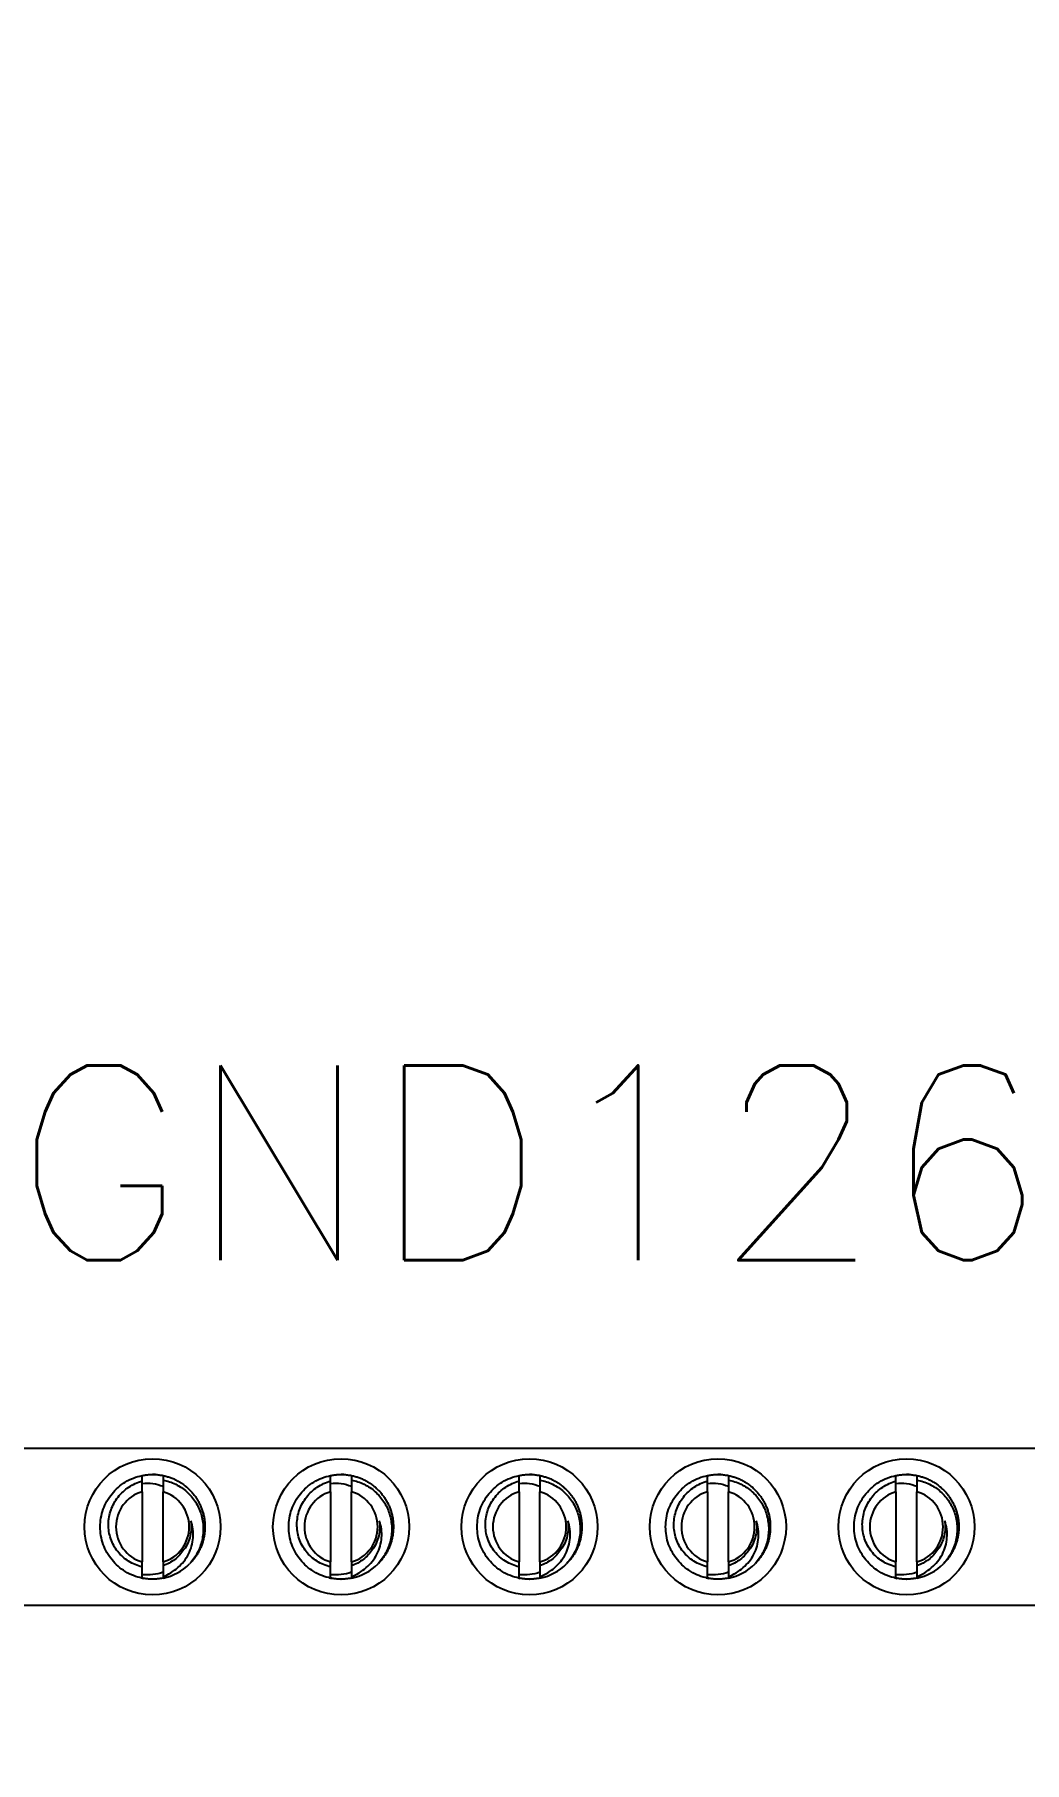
# Model space of a CAD drawing. Header units: inches. Extents: x -0.2 to 94.8, y -0.3 to 60.7.
# Drawn here: x 56.162 to 58.526, y 25.062 to 29.188 of the extents above; entities that cross this region are included whole.
import ezdxf
from ezdxf.enums import TextEntityAlignment as Align

# ---------------------------------------------------------------- set-up
doc = ezdxf.new("R2010")
doc.units = ezdxf.units.IN
doc.header["$MEASUREMENT"] = 0
doc.linetypes.add('SLD-Solid', pattern=[0])
doc.layers.add('PSYMS', color=2, linetype='Continuous')
doc.layers.add('PTAG', color=150, linetype='Continuous')
doc.styles.get("Standard").update_dxf_attribs({"font": 'arial.ttf'})
doc.styles.add('WD', font='romans.shx', dxfattribs={"height": 0.185})
doc.dimstyles.get("Standard").update_dxf_attribs({"dimtxt": 0.18, "dimasz": 0.18, "dimexe": 0.18, "dimexo": 0.0625, "dimgap": 0.09, "dimtad": 0, "dimtih": 1, "dimtoh": 1, "dimdec": 4, "dimzin": 0, "dimdsep": 46, "dimtxsty": 'Standard', "dimcen": 0.09, "dimadec": 0, "dimazin": 0, "dimtfac": 1, "dimtdec": 4, "dimtofl": 0, "dimtmove": 0, "dimatfit": 3, "dimfxl": 1, "dimtolj": 1, "dimtzin": 0, "dimarcsym": 0})

# ---------------------------------------------------------------- blocks, each defined once
blk = doc.blocks.new('*D182')
at = {"layer": 'Defpoints', "color": 0, "transparency": 16777216}
for p in [(82.0938, 29.1875), (55.9375, 23.9375), (90.9063, 23.9375)]:
    blk.add_point(p, dxfattribs=at)
at = {"layer": 'PSYMS', "color": 0, "lineweight": -2, "transparency": 16777216}
for p, q in [((82.1563, 29.1875), (91.0863, 29.1875)), ((90.9063, 28.4875), (90.9063, 26.9078)), ((90.9063, 24.6375), (90.9063, 26.2172)), ((56, 23.9375), (91.0863, 23.9375))]:
    blk.add_line(p, q, dxfattribs=at)
at = {"layer": 'PSYMS', "color": 0, "transparency": 16777216}
for points in [[(90.7896, 28.4875), (91.0229, 28.4875), (90.9063, 29.1875)], [(90.7896, 24.6375), (91.0229, 24.6375), (90.9063, 23.9375)]]:
    blk.add_solid(points, dxfattribs=at)
at = {"layer": 'PSYMS', "color": 0, "transparency": 16777216, "insert": (90.9063, 26.5625), "char_height": 0.5, "attachment_point": 5}
blk.add_mtext('\\A1;5.2500', dxfattribs=at)
blk = doc.blocks.new('HDV1_GND_09')
at = {"color": 7, "linetype": 'SLD-Solid', "lineweight": 25}
for p, q in [((0.0179, 0.3809), (4.9779, 0.3809)), ((1.5729, 0.3027), (1.5729, 0.3159)), ((2.0229, 0.3027), (2.0229, 0.3159)), ((2.4729, 0.3027), (2.4729, 0.3159)), ((2.9229, 0.3027), (2.9229, 0.3159)), ((3.3729, 0.3027), (3.3729, 0.3159)), ((1.5729, 0.2773), (1.5729, 0.1096)), ((1.6229, 0.1096), (1.6229, 0.2773)), ((2.0229, 0.2773), (2.0229, 0.1096)), ((2.0729, 0.1096), (2.0729, 0.2773)), ((2.4729, 0.2773), (2.4729, 0.1096)), ((2.5229, 0.1096), (2.5229, 0.2773)), ((2.9229, 0.2773), (2.9229, 0.1096)), ((2.9729, 0.1096), (2.9729, 0.2773)), ((3.3729, 0.2773), (3.3729, 0.1096)), ((3.4229, 0.1096), (3.4229, 0.2773)), ((1.5974, 0.0685), (1.5979, 0.0684)), ((2.0474, 0.0685), (2.0479, 0.0684)), ((2.4974, 0.0685), (2.4979, 0.0684)), ((2.9474, 0.0685), (2.9479, 0.0684)), ((3.3974, 0.0685), (3.3979, 0.0684)), ((4.9779, 0.0059), (0.0179, 0.0059))]:
    blk.add_line(p, q, dxfattribs=at)
at = {"color": 7, "linetype": 'SLD-Solid', "lineweight": 25, "flags": 128}
for points in [[(1.6045, 0.3182), (1.6034, 0.3183), (1.5979, 0.3184)], [(2.0545, 0.3182), (2.0534, 0.3183), (2.0479, 0.3184)], [(2.5045, 0.3182), (2.5034, 0.3183), (2.4979, 0.3184)], [(2.9545, 0.3182), (2.9534, 0.3183), (2.9479, 0.3184)], [(3.4045, 0.3182), (3.4034, 0.3183), (3.3979, 0.3184)], [(1.5697, 0.0716), (1.5733, 0.0709), (1.5759, 0.0704)], [(2.0197, 0.0716), (2.0233, 0.0709), (2.0259, 0.0704)], [(2.4697, 0.0716), (2.4733, 0.0709), (2.4759, 0.0704)], [(2.9197, 0.0716), (2.9233, 0.0709), (2.9259, 0.0704)], [(3.3697, 0.0716), (3.3733, 0.0709), (3.3759, 0.0704)]]:
    blk.add_lwpolyline(points, dxfattribs=at)
at = {"color": 7, "linetype": 'SLD-Solid', "lineweight": 25}
for centre in [(1.5979, 0.1934), (2.0479, 0.1934), (2.4979, 0.1934), (2.9479, 0.1934), (3.3979, 0.1934)]:
    blk.add_circle(centre, 0.1625, dxfattribs=at)
for centre, radius, start, end in [((1.5979, 0.1934), 0.0875, 106.6015, 253.3985), ((1.5979, 0.1934), 0.0875, 286.6015, 73.3985), ((2.0479, 0.1934), 0.0875, 106.6015, 253.3985), ((2.0479, 0.1934), 0.0875, 286.6015, 73.3985), ((2.4979, 0.1934), 0.0875, 106.6015, 253.3985), ((2.4979, 0.1934), 0.0875, 286.6015, 73.3985), ((2.9479, 0.1934), 0.0875, 106.6015, 253.3985), ((2.9479, 0.1934), 0.0875, 286.6015, 73.3985), ((3.3979, 0.1934), 0.0875, 106.6015, 253.3985), ((3.3979, 0.1934), 0.0875, 286.6015, 73.3985), ((1.5979, 0.1934), 0.125, 281.537, 315), ((2.0479, 0.1934), 0.125, 281.537, 315), ((2.4979, 0.1934), 0.125, 281.537, 315), ((2.9479, 0.1934), 0.125, 281.537, 315), ((3.3979, 0.1934), 0.125, 281.537, 315)]:
    blk.add_arc(centre, radius, start, end, dxfattribs=at)
for points, knots in [([(1.5729, 0.071), (1.5589, 0.0738), (1.5451, 0.0792), (1.5267, 0.0904), (1.521, 0.0946), (1.5104, 0.1039), (1.5056, 0.1088), (1.4922, 0.1252), (1.4849, 0.138), (1.4752, 0.1652), (1.4729, 0.1795), (1.4729, 0.2073), (1.4752, 0.2217), (1.4849, 0.2488), (1.4922, 0.2616), (1.5056, 0.278), (1.5104, 0.283), (1.521, 0.2922), (1.5267, 0.2965), (1.5451, 0.3077), (1.5589, 0.313), (1.5729, 0.3159)], [0, 0, 0, 0, 0.125, 0.125, 0.1875, 0.1875, 0.25, 0.25, 0.375, 0.375, 0.5, 0.5, 0.625, 0.625, 0.75, 0.75, 0.8125, 0.8125, 0.875, 0.875, 1, 1, 1, 1]), ([(1.5729, 0.0981), (1.5671, 0.0993), (1.5616, 0.101), (1.5508, 0.1053), (1.5455, 0.108), (1.5356, 0.1142), (1.5309, 0.1177), (1.5222, 0.1255), (1.5182, 0.1298), (1.511, 0.139), (1.5078, 0.1439), (1.5022, 0.1541), (1.4999, 0.1596), (1.4961, 0.1706), (1.4947, 0.1762), (1.4929, 0.1878), (1.4925, 0.1937), (1.4926, 0.2054), (1.4932, 0.2111), (1.4952, 0.2227), (1.4967, 0.2284), (1.5006, 0.2394), (1.503, 0.2447), (1.5086, 0.2549), (1.5119, 0.2599), (1.5191, 0.269), (1.523, 0.2733), (1.5316, 0.2812), (1.5363, 0.2849), (1.5508, 0.2945), (1.5615, 0.2994), (1.5729, 0.3026)], [0, 0, 0, 0, 0.0625, 0.0625, 0.125, 0.125, 0.1875, 0.1875, 0.25, 0.25, 0.3125, 0.3125, 0.375, 0.375, 0.4375, 0.4375, 0.5, 0.5, 0.5625, 0.5625, 0.625, 0.625, 0.6875, 0.6875, 0.75, 0.75, 0.8125, 0.8125, 0.875, 0.875, 1, 1, 1, 1]), ([(1.5729, 0.3158), (1.5742, 0.3161), (1.5785, 0.317), (1.5858, 0.3179), (1.5949, 0.3185), (1.6041, 0.3184), (1.6135, 0.3176), (1.6198, 0.3165), (1.623, 0.3159)], [0, 0, 0, 0, 0.079863, 0.261034, 0.440234, 0.618167, 0.809043, 1, 1, 1, 1]), ([(1.5729, 0.297), (1.5814, 0.2979), (1.5898, 0.2978), (1.6066, 0.2956), (1.6149, 0.2934), (1.6229, 0.2902)], [0, 0, 0, 0, 0.5, 0.5, 1, 1, 1, 1]), ([(1.6229, 0.3159), (1.6229, 0.3128), (1.6229, 0.3091), (1.6229, 0.3055), (1.6229, 0.3051)], [0, 0, 0, 0, 0.872154, 1, 1, 1, 1]), ([(1.6229, 0.3159), (1.6258, 0.3152), (1.6317, 0.3139), (1.6404, 0.3111), (1.6488, 0.3077), (1.6572, 0.3036), (1.6654, 0.2987), (1.6734, 0.2932), (1.6809, 0.287), (1.6878, 0.2804), (1.6942, 0.2732), (1.7, 0.2657), (1.7051, 0.2578), (1.7096, 0.2497), (1.7135, 0.2413), (1.7167, 0.2325), (1.7193, 0.2235), (1.7213, 0.2141), (1.7225, 0.2045), (1.723, 0.1949), (1.7227, 0.1853), (1.7217, 0.1757), (1.72, 0.1663), (1.7176, 0.1571), (1.7146, 0.1484), (1.7109, 0.1398), (1.7066, 0.1316), (1.7018, 0.1238), (1.6964, 0.1164), (1.6915, 0.1104), (1.6881, 0.107), (1.6869, 0.1058)], [0, 0, 0, 0, 0.033723, 0.067593, 0.101521, 0.135415, 0.171985, 0.208298, 0.244248, 0.27976, 0.315461, 0.351583, 0.385934, 0.420475, 0.455112, 0.489748, 0.524288, 0.560708, 0.596805, 0.632474, 0.668007, 0.703985, 0.740318, 0.774807, 0.809423, 0.84407, 0.878652, 0.913074, 0.946884, 0.980361, 1, 1, 1, 1]), ([(1.6229, 0.3049), (1.6334, 0.303), (1.6435, 0.2997), (1.6627, 0.2903), (1.6716, 0.2844), (1.6835, 0.2737), (1.6872, 0.2698), (1.6941, 0.2617), (1.6973, 0.2574), (1.7059, 0.244), (1.7105, 0.2342), (1.7152, 0.219), (1.7164, 0.2139), (1.7182, 0.2034), (1.7188, 0.198), (1.7193, 0.182), (1.7183, 0.1714), (1.7135, 0.1505), (1.7097, 0.1406), (1.6998, 0.1218), (1.6936, 0.1129), (1.6863, 0.105)], [0, 0, 0, 0, 0.125, 0.125, 0.25, 0.25, 0.3125, 0.3125, 0.375, 0.375, 0.5, 0.5, 0.5625, 0.5625, 0.625, 0.625, 0.75, 0.75, 0.875, 0.875, 1, 1, 1, 1]), ([(2.0229, 0.071), (2.0089, 0.0738), (1.9951, 0.0792), (1.9767, 0.0904), (1.971, 0.0946), (1.9604, 0.1039), (1.9556, 0.1088), (1.9422, 0.1252), (1.9349, 0.138), (1.9252, 0.1652), (1.9229, 0.1795), (1.9229, 0.2073), (1.9252, 0.2217), (1.9349, 0.2488), (1.9422, 0.2616), (1.9556, 0.278), (1.9604, 0.283), (1.971, 0.2922), (1.9767, 0.2965), (1.9951, 0.3077), (2.0089, 0.313), (2.0229, 0.3159)], [0, 0, 0, 0, 0.125, 0.125, 0.1875, 0.1875, 0.25, 0.25, 0.375, 0.375, 0.5, 0.5, 0.625, 0.625, 0.75, 0.75, 0.8125, 0.8125, 0.875, 0.875, 1, 1, 1, 1]), ([(2.0229, 0.0981), (2.0171, 0.0993), (2.0116, 0.101), (2.0008, 0.1053), (1.9955, 0.108), (1.9856, 0.1142), (1.9809, 0.1177), (1.9722, 0.1255), (1.9682, 0.1298), (1.961, 0.139), (1.9578, 0.1439), (1.9522, 0.1541), (1.9499, 0.1596), (1.9461, 0.1706), (1.9447, 0.1762), (1.9429, 0.1878), (1.9425, 0.1937), (1.9426, 0.2054), (1.9432, 0.2111), (1.9452, 0.2227), (1.9467, 0.2284), (1.9506, 0.2394), (1.953, 0.2447), (1.9586, 0.2549), (1.9619, 0.2599), (1.9691, 0.269), (1.973, 0.2733), (1.9816, 0.2812), (1.9863, 0.2849), (2.0008, 0.2945), (2.0115, 0.2994), (2.0229, 0.3026)], [0, 0, 0, 0, 0.0625, 0.0625, 0.125, 0.125, 0.1875, 0.1875, 0.25, 0.25, 0.3125, 0.3125, 0.375, 0.375, 0.4375, 0.4375, 0.5, 0.5, 0.5625, 0.5625, 0.625, 0.625, 0.6875, 0.6875, 0.75, 0.75, 0.8125, 0.8125, 0.875, 0.875, 1, 1, 1, 1]), ([(2.0229, 0.3158), (2.0242, 0.3161), (2.0285, 0.317), (2.0358, 0.3179), (2.0449, 0.3185), (2.0541, 0.3184), (2.0635, 0.3176), (2.0698, 0.3165), (2.073, 0.3159)], [0, 0, 0, 0, 0.079863, 0.261034, 0.440234, 0.618167, 0.809043, 1, 1, 1, 1]), ([(2.0229, 0.297), (2.0314, 0.2979), (2.0398, 0.2978), (2.0566, 0.2956), (2.0649, 0.2934), (2.0729, 0.2902)], [0, 0, 0, 0, 0.5, 0.5, 1, 1, 1, 1]), ([(2.0729, 0.3159), (2.0729, 0.3128), (2.0729, 0.3091), (2.0729, 0.3055), (2.0729, 0.3051)], [0, 0, 0, 0, 0.872154, 1, 1, 1, 1]), ([(2.0729, 0.3159), (2.0758, 0.3152), (2.0817, 0.3139), (2.0904, 0.3111), (2.0988, 0.3077), (2.1072, 0.3036), (2.1154, 0.2987), (2.1234, 0.2932), (2.1309, 0.287), (2.1378, 0.2804), (2.1442, 0.2732), (2.15, 0.2657), (2.1551, 0.2578), (2.1596, 0.2497), (2.1635, 0.2413), (2.1667, 0.2325), (2.1693, 0.2235), (2.1713, 0.2141), (2.1725, 0.2045), (2.173, 0.1949), (2.1727, 0.1853), (2.1717, 0.1757), (2.17, 0.1663), (2.1676, 0.1571), (2.1646, 0.1484), (2.1609, 0.1398), (2.1566, 0.1316), (2.1518, 0.1238), (2.1464, 0.1164), (2.1415, 0.1104), (2.1381, 0.107), (2.1369, 0.1058)], [0, 0, 0, 0, 0.033723, 0.067593, 0.101521, 0.135415, 0.171985, 0.208298, 0.244248, 0.27976, 0.315461, 0.351583, 0.385934, 0.420475, 0.455112, 0.489748, 0.524288, 0.560708, 0.596805, 0.632474, 0.668007, 0.703985, 0.740318, 0.774807, 0.809423, 0.84407, 0.878652, 0.913074, 0.946884, 0.980361, 1, 1, 1, 1]), ([(2.0729, 0.3049), (2.0834, 0.303), (2.0935, 0.2997), (2.1127, 0.2903), (2.1216, 0.2844), (2.1335, 0.2737), (2.1372, 0.2698), (2.1441, 0.2617), (2.1473, 0.2574), (2.1559, 0.244), (2.1605, 0.2342), (2.1652, 0.219), (2.1664, 0.2139), (2.1682, 0.2034), (2.1688, 0.198), (2.1693, 0.182), (2.1683, 0.1714), (2.1635, 0.1505), (2.1597, 0.1406), (2.1498, 0.1218), (2.1436, 0.1129), (2.1363, 0.105)], [0, 0, 0, 0, 0.125, 0.125, 0.25, 0.25, 0.3125, 0.3125, 0.375, 0.375, 0.5, 0.5, 0.5625, 0.5625, 0.625, 0.625, 0.75, 0.75, 0.875, 0.875, 1, 1, 1, 1]), ([(2.4729, 0.071), (2.4589, 0.0738), (2.4451, 0.0792), (2.4267, 0.0904), (2.421, 0.0946), (2.4104, 0.1039), (2.4056, 0.1088), (2.3922, 0.1252), (2.3849, 0.138), (2.3752, 0.1652), (2.3729, 0.1795), (2.3729, 0.2073), (2.3752, 0.2217), (2.3849, 0.2488), (2.3922, 0.2616), (2.4056, 0.278), (2.4104, 0.283), (2.421, 0.2922), (2.4267, 0.2965), (2.4451, 0.3077), (2.4589, 0.313), (2.4729, 0.3159)], [0, 0, 0, 0, 0.125, 0.125, 0.1875, 0.1875, 0.25, 0.25, 0.375, 0.375, 0.5, 0.5, 0.625, 0.625, 0.75, 0.75, 0.8125, 0.8125, 0.875, 0.875, 1, 1, 1, 1]), ([(2.4729, 0.0981), (2.4671, 0.0993), (2.4616, 0.101), (2.4508, 0.1053), (2.4455, 0.108), (2.4356, 0.1142), (2.4309, 0.1177), (2.4222, 0.1255), (2.4182, 0.1298), (2.411, 0.139), (2.4078, 0.1439), (2.4022, 0.1541), (2.3999, 0.1596), (2.3961, 0.1706), (2.3947, 0.1762), (2.3929, 0.1878), (2.3925, 0.1937), (2.3926, 0.2054), (2.3932, 0.2111), (2.3952, 0.2227), (2.3967, 0.2284), (2.4006, 0.2394), (2.403, 0.2447), (2.4086, 0.2549), (2.4119, 0.2599), (2.4191, 0.269), (2.423, 0.2733), (2.4316, 0.2812), (2.4363, 0.2849), (2.4508, 0.2945), (2.4615, 0.2994), (2.4729, 0.3026)], [0, 0, 0, 0, 0.0625, 0.0625, 0.125, 0.125, 0.1875, 0.1875, 0.25, 0.25, 0.3125, 0.3125, 0.375, 0.375, 0.4375, 0.4375, 0.5, 0.5, 0.5625, 0.5625, 0.625, 0.625, 0.6875, 0.6875, 0.75, 0.75, 0.8125, 0.8125, 0.875, 0.875, 1, 1, 1, 1]), ([(2.4729, 0.3158), (2.4742, 0.3161), (2.4785, 0.317), (2.4858, 0.3179), (2.4949, 0.3185), (2.5041, 0.3184), (2.5135, 0.3176), (2.5198, 0.3165), (2.523, 0.3159)], [0, 0, 0, 0, 0.079863, 0.261034, 0.440234, 0.618167, 0.809043, 1, 1, 1, 1]), ([(2.4729, 0.297), (2.4814, 0.2979), (2.4898, 0.2978), (2.5066, 0.2956), (2.5149, 0.2934), (2.5229, 0.2902)], [0, 0, 0, 0, 0.5, 0.5, 1, 1, 1, 1]), ([(2.5229, 0.3159), (2.5229, 0.3128), (2.5229, 0.3091), (2.5229, 0.3055), (2.5229, 0.3051)], [0, 0, 0, 0, 0.872154, 1, 1, 1, 1]), ([(2.5229, 0.3159), (2.5258, 0.3152), (2.5317, 0.3139), (2.5404, 0.3111), (2.5488, 0.3077), (2.5572, 0.3036), (2.5654, 0.2987), (2.5734, 0.2932), (2.5809, 0.287), (2.5878, 0.2804), (2.5942, 0.2732), (2.6, 0.2657), (2.6051, 0.2578), (2.6096, 0.2497), (2.6135, 0.2413), (2.6167, 0.2325), (2.6193, 0.2235), (2.6213, 0.2141), (2.6225, 0.2045), (2.623, 0.1949), (2.6227, 0.1853), (2.6217, 0.1757), (2.62, 0.1663), (2.6176, 0.1571), (2.6146, 0.1484), (2.6109, 0.1398), (2.6066, 0.1316), (2.6018, 0.1238), (2.5964, 0.1164), (2.5915, 0.1104), (2.5881, 0.107), (2.5869, 0.1058)], [0, 0, 0, 0, 0.033723, 0.067593, 0.101521, 0.135415, 0.171985, 0.208298, 0.244248, 0.27976, 0.315461, 0.351583, 0.385934, 0.420475, 0.455112, 0.489748, 0.524288, 0.560708, 0.596805, 0.632474, 0.668007, 0.703985, 0.740318, 0.774807, 0.809423, 0.84407, 0.878652, 0.913074, 0.946884, 0.980361, 1, 1, 1, 1]), ([(2.5229, 0.3049), (2.5334, 0.303), (2.5435, 0.2997), (2.5627, 0.2903), (2.5716, 0.2844), (2.5835, 0.2737), (2.5872, 0.2698), (2.5941, 0.2617), (2.5973, 0.2574), (2.6059, 0.244), (2.6105, 0.2342), (2.6152, 0.219), (2.6164, 0.2139), (2.6182, 0.2034), (2.6188, 0.198), (2.6193, 0.182), (2.6183, 0.1714), (2.6135, 0.1505), (2.6097, 0.1406), (2.5998, 0.1218), (2.5936, 0.1129), (2.5863, 0.105)], [0, 0, 0, 0, 0.125, 0.125, 0.25, 0.25, 0.3125, 0.3125, 0.375, 0.375, 0.5, 0.5, 0.5625, 0.5625, 0.625, 0.625, 0.75, 0.75, 0.875, 0.875, 1, 1, 1, 1]), ([(2.9229, 0.071), (2.9089, 0.0738), (2.8951, 0.0792), (2.8767, 0.0904), (2.871, 0.0946), (2.8604, 0.1039), (2.8556, 0.1088), (2.8422, 0.1252), (2.8349, 0.138), (2.8252, 0.1652), (2.8229, 0.1795), (2.8229, 0.2073), (2.8252, 0.2217), (2.8349, 0.2488), (2.8422, 0.2616), (2.8556, 0.278), (2.8604, 0.283), (2.871, 0.2922), (2.8767, 0.2965), (2.8951, 0.3077), (2.9089, 0.313), (2.9229, 0.3159)], [0, 0, 0, 0, 0.125, 0.125, 0.1875, 0.1875, 0.25, 0.25, 0.375, 0.375, 0.5, 0.5, 0.625, 0.625, 0.75, 0.75, 0.8125, 0.8125, 0.875, 0.875, 1, 1, 1, 1]), ([(2.9229, 0.0981), (2.9171, 0.0993), (2.9116, 0.101), (2.9008, 0.1053), (2.8955, 0.108), (2.8856, 0.1142), (2.8809, 0.1177), (2.8722, 0.1255), (2.8682, 0.1298), (2.861, 0.139), (2.8578, 0.1439), (2.8522, 0.1541), (2.8499, 0.1596), (2.8461, 0.1706), (2.8447, 0.1762), (2.8429, 0.1878), (2.8425, 0.1937), (2.8426, 0.2054), (2.8432, 0.2111), (2.8452, 0.2227), (2.8467, 0.2284), (2.8506, 0.2394), (2.853, 0.2447), (2.8586, 0.2549), (2.8619, 0.2599), (2.8691, 0.269), (2.873, 0.2733), (2.8816, 0.2812), (2.8863, 0.2849), (2.9008, 0.2945), (2.9115, 0.2994), (2.9229, 0.3026)], [0, 0, 0, 0, 0.0625, 0.0625, 0.125, 0.125, 0.1875, 0.1875, 0.25, 0.25, 0.3125, 0.3125, 0.375, 0.375, 0.4375, 0.4375, 0.5, 0.5, 0.5625, 0.5625, 0.625, 0.625, 0.6875, 0.6875, 0.75, 0.75, 0.8125, 0.8125, 0.875, 0.875, 1, 1, 1, 1]), ([(2.9229, 0.3158), (2.9242, 0.3161), (2.9285, 0.317), (2.9358, 0.3179), (2.9449, 0.3185), (2.9541, 0.3184), (2.9635, 0.3176), (2.9698, 0.3165), (2.973, 0.3159)], [0, 0, 0, 0, 0.079863, 0.261034, 0.440234, 0.618167, 0.809043, 1, 1, 1, 1]), ([(2.9229, 0.297), (2.9314, 0.2979), (2.9398, 0.2978), (2.9566, 0.2956), (2.9649, 0.2934), (2.9729, 0.2902)], [0, 0, 0, 0, 0.5, 0.5, 1, 1, 1, 1]), ([(2.9729, 0.3159), (2.9729, 0.3128), (2.9729, 0.3091), (2.9729, 0.3055), (2.9729, 0.3051)], [0, 0, 0, 0, 0.872154, 1, 1, 1, 1]), ([(2.9729, 0.3159), (2.9758, 0.3152), (2.9817, 0.3139), (2.9904, 0.3111), (2.9988, 0.3077), (3.0072, 0.3036), (3.0154, 0.2987), (3.0234, 0.2932), (3.0309, 0.287), (3.0378, 0.2804), (3.0442, 0.2732), (3.05, 0.2657), (3.0551, 0.2578), (3.0596, 0.2497), (3.0635, 0.2413), (3.0667, 0.2325), (3.0693, 0.2235), (3.0713, 0.2141), (3.0725, 0.2045), (3.073, 0.1949), (3.0727, 0.1853), (3.0717, 0.1757), (3.07, 0.1663), (3.0676, 0.1571), (3.0646, 0.1484), (3.0609, 0.1398), (3.0566, 0.1316), (3.0518, 0.1238), (3.0464, 0.1164), (3.0415, 0.1104), (3.0381, 0.107), (3.0369, 0.1058)], [0, 0, 0, 0, 0.033723, 0.067593, 0.101521, 0.135415, 0.171985, 0.208298, 0.244248, 0.27976, 0.315461, 0.351583, 0.385934, 0.420475, 0.455112, 0.489748, 0.524288, 0.560708, 0.596805, 0.632474, 0.668007, 0.703985, 0.740318, 0.774807, 0.809423, 0.84407, 0.878652, 0.913074, 0.946884, 0.980361, 1, 1, 1, 1]), ([(2.9729, 0.3049), (2.9834, 0.303), (2.9935, 0.2997), (3.0127, 0.2903), (3.0216, 0.2844), (3.0335, 0.2737), (3.0372, 0.2698), (3.0441, 0.2617), (3.0473, 0.2574), (3.0559, 0.244), (3.0605, 0.2342), (3.0652, 0.219), (3.0664, 0.2139), (3.0682, 0.2034), (3.0688, 0.198), (3.0693, 0.182), (3.0683, 0.1714), (3.0635, 0.1505), (3.0597, 0.1406), (3.0498, 0.1218), (3.0436, 0.1129), (3.0363, 0.105)], [0, 0, 0, 0, 0.125, 0.125, 0.25, 0.25, 0.3125, 0.3125, 0.375, 0.375, 0.5, 0.5, 0.5625, 0.5625, 0.625, 0.625, 0.75, 0.75, 0.875, 0.875, 1, 1, 1, 1]), ([(3.3729, 0.071), (3.3589, 0.0738), (3.3451, 0.0792), (3.3267, 0.0904), (3.321, 0.0946), (3.3104, 0.1039), (3.3056, 0.1088), (3.2922, 0.1252), (3.2849, 0.138), (3.2752, 0.1652), (3.2729, 0.1795), (3.2729, 0.2073), (3.2752, 0.2217), (3.2849, 0.2488), (3.2922, 0.2616), (3.3056, 0.278), (3.3104, 0.283), (3.321, 0.2922), (3.3267, 0.2965), (3.3451, 0.3077), (3.3589, 0.313), (3.3729, 0.3159)], [0, 0, 0, 0, 0.125, 0.125, 0.1875, 0.1875, 0.25, 0.25, 0.375, 0.375, 0.5, 0.5, 0.625, 0.625, 0.75, 0.75, 0.8125, 0.8125, 0.875, 0.875, 1, 1, 1, 1]), ([(3.3729, 0.0981), (3.3671, 0.0993), (3.3616, 0.101), (3.3508, 0.1053), (3.3455, 0.108), (3.3356, 0.1142), (3.3309, 0.1177), (3.3222, 0.1255), (3.3182, 0.1298), (3.311, 0.139), (3.3078, 0.1439), (3.3022, 0.1541), (3.2999, 0.1596), (3.2961, 0.1706), (3.2947, 0.1762), (3.2929, 0.1878), (3.2925, 0.1937), (3.2926, 0.2054), (3.2932, 0.2111), (3.2952, 0.2227), (3.2967, 0.2284), (3.3006, 0.2394), (3.303, 0.2447), (3.3086, 0.2549), (3.3119, 0.2599), (3.3191, 0.269), (3.323, 0.2733), (3.3316, 0.2812), (3.3363, 0.2849), (3.3508, 0.2945), (3.3615, 0.2994), (3.3729, 0.3026)], [0, 0, 0, 0, 0.0625, 0.0625, 0.125, 0.125, 0.1875, 0.1875, 0.25, 0.25, 0.3125, 0.3125, 0.375, 0.375, 0.4375, 0.4375, 0.5, 0.5, 0.5625, 0.5625, 0.625, 0.625, 0.6875, 0.6875, 0.75, 0.75, 0.8125, 0.8125, 0.875, 0.875, 1, 1, 1, 1]), ([(3.3729, 0.3158), (3.3742, 0.3161), (3.3785, 0.317), (3.3858, 0.3179), (3.3949, 0.3185), (3.4041, 0.3184), (3.4135, 0.3176), (3.4198, 0.3165), (3.423, 0.3159)], [0, 0, 0, 0, 0.079863, 0.261034, 0.440234, 0.618167, 0.809043, 1, 1, 1, 1]), ([(3.3729, 0.297), (3.3814, 0.2979), (3.3898, 0.2978), (3.4066, 0.2956), (3.4149, 0.2934), (3.4229, 0.2902)], [0, 0, 0, 0, 0.5, 0.5, 1, 1, 1, 1]), ([(3.4229, 0.3159), (3.4229, 0.3128), (3.4229, 0.3091), (3.4229, 0.3055), (3.4229, 0.3051)], [0, 0, 0, 0, 0.872154, 1, 1, 1, 1]), ([(3.4229, 0.3159), (3.4258, 0.3152), (3.4317, 0.3139), (3.4404, 0.3111), (3.4488, 0.3077), (3.4572, 0.3036), (3.4654, 0.2987), (3.4734, 0.2932), (3.4809, 0.287), (3.4878, 0.2804), (3.4942, 0.2732), (3.5, 0.2657), (3.5051, 0.2578), (3.5096, 0.2497), (3.5135, 0.2413), (3.5167, 0.2325), (3.5193, 0.2235), (3.5213, 0.2141), (3.5225, 0.2045), (3.523, 0.1949), (3.5227, 0.1853), (3.5217, 0.1757), (3.52, 0.1663), (3.5176, 0.1571), (3.5146, 0.1484), (3.5109, 0.1398), (3.5066, 0.1316), (3.5018, 0.1238), (3.4964, 0.1164), (3.4915, 0.1104), (3.4881, 0.107), (3.4869, 0.1058)], [0, 0, 0, 0, 0.033723, 0.067593, 0.101521, 0.135415, 0.171985, 0.208298, 0.244248, 0.27976, 0.315461, 0.351583, 0.385934, 0.420475, 0.455112, 0.489748, 0.524288, 0.560708, 0.596805, 0.632474, 0.668007, 0.703985, 0.740318, 0.774807, 0.809423, 0.84407, 0.878652, 0.913074, 0.946884, 0.980361, 1, 1, 1, 1]), ([(3.4229, 0.3049), (3.4334, 0.303), (3.4435, 0.2997), (3.4627, 0.2903), (3.4716, 0.2844), (3.4835, 0.2737), (3.4872, 0.2698), (3.4941, 0.2617), (3.4973, 0.2574), (3.5059, 0.244), (3.5105, 0.2342), (3.5152, 0.219), (3.5164, 0.2139), (3.5182, 0.2034), (3.5188, 0.198), (3.5193, 0.182), (3.5183, 0.1714), (3.5135, 0.1505), (3.5097, 0.1406), (3.4998, 0.1218), (3.4936, 0.1129), (3.4863, 0.105)], [0, 0, 0, 0, 0.125, 0.125, 0.25, 0.25, 0.3125, 0.3125, 0.375, 0.375, 0.5, 0.5, 0.5625, 0.5625, 0.625, 0.625, 0.75, 0.75, 0.875, 0.875, 1, 1, 1, 1]), ([(1.6229, 0.0749), (1.6293, 0.0773), (1.6355, 0.0803), (1.6473, 0.0874), (1.6529, 0.0915), (1.6633, 0.1006), (1.668, 0.1055), (1.6766, 0.1162), (1.6804, 0.1221), (1.6868, 0.1343), (1.6893, 0.1406), (1.693, 0.1537), (1.6942, 0.1606), (1.6952, 0.1743), (1.6951, 0.1811), (1.6933, 0.1947), (1.6917, 0.2015), (1.6892, 0.208)], [0, 0, 0, 0, 0.125, 0.125, 0.25, 0.25, 0.375, 0.375, 0.5, 0.5, 0.625, 0.625, 0.75, 0.75, 0.875, 0.875, 1, 1, 1, 1]), ([(1.6892, 0.208), (1.6902, 0.202), (1.6906, 0.1958), (1.6901, 0.1837), (1.6893, 0.1778), (1.6864, 0.166), (1.6844, 0.1602), (1.6794, 0.1493), (1.6763, 0.144), (1.6728, 0.1391)], [0, 0, 0, 0, 0.25, 0.25, 0.5, 0.5, 0.75, 0.75, 1, 1, 1, 1]), ([(2.0729, 0.0749), (2.0793, 0.0773), (2.0855, 0.0803), (2.0973, 0.0874), (2.1029, 0.0915), (2.1133, 0.1006), (2.118, 0.1055), (2.1266, 0.1162), (2.1304, 0.1221), (2.1368, 0.1343), (2.1393, 0.1406), (2.143, 0.1537), (2.1442, 0.1606), (2.1452, 0.1743), (2.1451, 0.1811), (2.1433, 0.1947), (2.1417, 0.2015), (2.1392, 0.208)], [0, 0, 0, 0, 0.125, 0.125, 0.25, 0.25, 0.375, 0.375, 0.5, 0.5, 0.625, 0.625, 0.75, 0.75, 0.875, 0.875, 1, 1, 1, 1]), ([(2.1392, 0.208), (2.1402, 0.202), (2.1406, 0.1958), (2.1401, 0.1837), (2.1393, 0.1778), (2.1364, 0.166), (2.1344, 0.1602), (2.1294, 0.1493), (2.1263, 0.144), (2.1228, 0.1391)], [0, 0, 0, 0, 0.25, 0.25, 0.5, 0.5, 0.75, 0.75, 1, 1, 1, 1]), ([(2.5229, 0.0749), (2.5293, 0.0773), (2.5355, 0.0803), (2.5473, 0.0874), (2.5529, 0.0915), (2.5633, 0.1006), (2.568, 0.1055), (2.5766, 0.1162), (2.5804, 0.1221), (2.5868, 0.1343), (2.5893, 0.1406), (2.593, 0.1537), (2.5942, 0.1606), (2.5952, 0.1743), (2.5951, 0.1811), (2.5933, 0.1947), (2.5917, 0.2015), (2.5892, 0.208)], [0, 0, 0, 0, 0.125, 0.125, 0.25, 0.25, 0.375, 0.375, 0.5, 0.5, 0.625, 0.625, 0.75, 0.75, 0.875, 0.875, 1, 1, 1, 1]), ([(2.5892, 0.208), (2.5902, 0.202), (2.5906, 0.1958), (2.5901, 0.1837), (2.5893, 0.1778), (2.5864, 0.166), (2.5844, 0.1602), (2.5794, 0.1493), (2.5763, 0.144), (2.5728, 0.1391)], [0, 0, 0, 0, 0.25, 0.25, 0.5, 0.5, 0.75, 0.75, 1, 1, 1, 1]), ([(2.9729, 0.0749), (2.9793, 0.0773), (2.9855, 0.0803), (2.9973, 0.0874), (3.0029, 0.0915), (3.0133, 0.1006), (3.018, 0.1055), (3.0266, 0.1162), (3.0304, 0.1221), (3.0368, 0.1343), (3.0393, 0.1406), (3.043, 0.1537), (3.0442, 0.1606), (3.0452, 0.1743), (3.0451, 0.1811), (3.0433, 0.1947), (3.0417, 0.2015), (3.0392, 0.208)], [0, 0, 0, 0, 0.125, 0.125, 0.25, 0.25, 0.375, 0.375, 0.5, 0.5, 0.625, 0.625, 0.75, 0.75, 0.875, 0.875, 1, 1, 1, 1]), ([(3.0392, 0.208), (3.0402, 0.202), (3.0406, 0.1958), (3.0401, 0.1837), (3.0393, 0.1778), (3.0364, 0.166), (3.0344, 0.1602), (3.0294, 0.1493), (3.0263, 0.144), (3.0228, 0.1391)], [0, 0, 0, 0, 0.25, 0.25, 0.5, 0.5, 0.75, 0.75, 1, 1, 1, 1]), ([(3.4229, 0.0749), (3.4293, 0.0773), (3.4355, 0.0803), (3.4473, 0.0874), (3.4529, 0.0915), (3.4633, 0.1006), (3.468, 0.1055), (3.4766, 0.1162), (3.4804, 0.1221), (3.4868, 0.1343), (3.4893, 0.1406), (3.493, 0.1537), (3.4942, 0.1606), (3.4952, 0.1743), (3.4951, 0.1811), (3.4933, 0.1947), (3.4917, 0.2015), (3.4892, 0.208)], [0, 0, 0, 0, 0.125, 0.125, 0.25, 0.25, 0.375, 0.375, 0.5, 0.5, 0.625, 0.625, 0.75, 0.75, 0.875, 0.875, 1, 1, 1, 1]), ([(3.4892, 0.208), (3.4902, 0.202), (3.4906, 0.1958), (3.4901, 0.1837), (3.4893, 0.1778), (3.4864, 0.166), (3.4844, 0.1602), (3.4794, 0.1493), (3.4763, 0.144), (3.4728, 0.1391)], [0, 0, 0, 0, 0.25, 0.25, 0.5, 0.5, 0.75, 0.75, 1, 1, 1, 1]), ([(1.6728, 0.1391), (1.6669, 0.13), (1.6596, 0.1222), (1.6425, 0.1091), (1.6331, 0.1042), (1.6229, 0.1008)], [0, 0, 0, 0, 0.5, 0.5, 1, 1, 1, 1]), ([(2.1228, 0.1391), (2.1169, 0.13), (2.1096, 0.1222), (2.0925, 0.1091), (2.0831, 0.1042), (2.0729, 0.1008)], [0, 0, 0, 0, 0.5, 0.5, 1, 1, 1, 1]), ([(2.5728, 0.1391), (2.5669, 0.13), (2.5596, 0.1222), (2.5425, 0.1091), (2.5331, 0.1042), (2.5229, 0.1008)], [0, 0, 0, 0, 0.5, 0.5, 1, 1, 1, 1]), ([(3.0228, 0.1391), (3.0169, 0.13), (3.0096, 0.1222), (2.9925, 0.1091), (2.9831, 0.1042), (2.9729, 0.1008)], [0, 0, 0, 0, 0.5, 0.5, 1, 1, 1, 1]), ([(3.4728, 0.1391), (3.4669, 0.13), (3.4596, 0.1222), (3.4425, 0.1091), (3.4331, 0.1042), (3.4229, 0.1008)], [0, 0, 0, 0, 0.5, 0.5, 1, 1, 1, 1]), ([(1.5729, 0.071), (1.5729, 0.0741), (1.5729, 0.0804), (1.5729, 0.0891), (1.5729, 0.095), (1.5729, 0.0976), (1.5729, 0.0979)], [0, 0, 0, 0, 0.351256, 0.702512, 0.970015, 1, 1, 1, 1]), ([(1.6229, 0.0852), (1.6149, 0.0822), (1.6067, 0.0803), (1.5899, 0.0783), (1.5813, 0.0782), (1.5729, 0.079)], [0, 0, 0, 0, 0.5, 0.5, 1, 1, 1, 1]), ([(1.6229, 0.1007), (1.6229, 0.0988), (1.6229, 0.0969), (1.6229, 0.095), (1.6229, 0.0919), (1.6229, 0.0888), (1.6229, 0.0857), (1.6229, 0.0821), (1.6229, 0.0785), (1.6229, 0.0749)], [0.0001078695, 0.0001078695, 0.0001078695, 0.0001078695, 0.0002740643, 0.0002740643, 0.0002740643, 0.0005481286, 0.0005481286, 0.0005481286, 0.0008648953, 0.0008648953, 0.0008648953, 0.0008648953]), ([(2.0229, 0.071), (2.0229, 0.0741), (2.0229, 0.0804), (2.0229, 0.0891), (2.0229, 0.095), (2.0229, 0.0976), (2.0229, 0.0979)], [0, 0, 0, 0, 0.351256, 0.702512, 0.970015, 1, 1, 1, 1]), ([(2.0729, 0.0852), (2.0649, 0.0822), (2.0567, 0.0803), (2.0399, 0.0783), (2.0313, 0.0782), (2.0229, 0.079)], [0, 0, 0, 0, 0.5, 0.5, 1, 1, 1, 1]), ([(2.0729, 0.1007), (2.0729, 0.0988), (2.0729, 0.0969), (2.0729, 0.095), (2.0729, 0.0919), (2.0729, 0.0888), (2.0729, 0.0857), (2.0729, 0.0821), (2.0729, 0.0785), (2.0729, 0.0749)], [0.0001078695, 0.0001078695, 0.0001078695, 0.0001078695, 0.0002740643, 0.0002740643, 0.0002740643, 0.0005481286, 0.0005481286, 0.0005481286, 0.0008648953, 0.0008648953, 0.0008648953, 0.0008648953]), ([(2.4729, 0.071), (2.4729, 0.0741), (2.4729, 0.0804), (2.4729, 0.0891), (2.4729, 0.095), (2.4729, 0.0976), (2.4729, 0.0979)], [0, 0, 0, 0, 0.351256, 0.702512, 0.970015, 1, 1, 1, 1]), ([(2.5229, 0.0852), (2.5149, 0.0822), (2.5067, 0.0803), (2.4899, 0.0783), (2.4813, 0.0782), (2.4729, 0.079)], [0, 0, 0, 0, 0.5, 0.5, 1, 1, 1, 1]), ([(2.5229, 0.1007), (2.5229, 0.0988), (2.5229, 0.0969), (2.5229, 0.095), (2.5229, 0.0919), (2.5229, 0.0888), (2.5229, 0.0857), (2.5229, 0.0821), (2.5229, 0.0785), (2.5229, 0.0749)], [0.0001078695, 0.0001078695, 0.0001078695, 0.0001078695, 0.0002740643, 0.0002740643, 0.0002740643, 0.0005481286, 0.0005481286, 0.0005481286, 0.0008648953, 0.0008648953, 0.0008648953, 0.0008648953]), ([(2.9229, 0.071), (2.9229, 0.0741), (2.9229, 0.0804), (2.9229, 0.0891), (2.9229, 0.095), (2.9229, 0.0976), (2.9229, 0.0979)], [0, 0, 0, 0, 0.351256, 0.702512, 0.970015, 1, 1, 1, 1]), ([(2.9729, 0.0852), (2.9649, 0.0822), (2.9567, 0.0803), (2.9399, 0.0783), (2.9313, 0.0782), (2.9229, 0.079)], [0, 0, 0, 0, 0.5, 0.5, 1, 1, 1, 1]), ([(2.9729, 0.1007), (2.9729, 0.0988), (2.9729, 0.0969), (2.9729, 0.095), (2.9729, 0.0919), (2.9729, 0.0888), (2.9729, 0.0857), (2.9729, 0.0821), (2.9729, 0.0785), (2.9729, 0.0749)], [0.0001078695, 0.0001078695, 0.0001078695, 0.0001078695, 0.0002740643, 0.0002740643, 0.0002740643, 0.0005481286, 0.0005481286, 0.0005481286, 0.0008648953, 0.0008648953, 0.0008648953, 0.0008648953]), ([(3.3729, 0.071), (3.3729, 0.0741), (3.3729, 0.0804), (3.3729, 0.0891), (3.3729, 0.095), (3.3729, 0.0976), (3.3729, 0.0979)], [0, 0, 0, 0, 0.351256, 0.702512, 0.970015, 1, 1, 1, 1]), ([(3.4229, 0.0852), (3.4149, 0.0822), (3.4067, 0.0803), (3.3899, 0.0783), (3.3813, 0.0782), (3.3729, 0.079)], [0, 0, 0, 0, 0.5, 0.5, 1, 1, 1, 1]), ([(3.4229, 0.1007), (3.4229, 0.0988), (3.4229, 0.0969), (3.4229, 0.095), (3.4229, 0.0919), (3.4229, 0.0888), (3.4229, 0.0857), (3.4229, 0.0821), (3.4229, 0.0785), (3.4229, 0.0749)], [0.0001078695, 0.0001078695, 0.0001078695, 0.0001078695, 0.0002740643, 0.0002740643, 0.0002740643, 0.0005481286, 0.0005481286, 0.0005481286, 0.0008648953, 0.0008648953, 0.0008648953, 0.0008648953]), ([(1.6229, 0.071), (1.6205, 0.0705), (1.6153, 0.0695), (1.6072, 0.0687), (1.5986, 0.0683), (1.59, 0.0686), (1.5814, 0.0694), (1.5757, 0.0704), (1.5729, 0.071)], [0, 0, 0, 0, 0.144028, 0.315854, 0.485778, 0.655359, 0.826889, 1, 1, 1, 1]), ([(2.0729, 0.071), (2.0705, 0.0705), (2.0653, 0.0695), (2.0572, 0.0687), (2.0486, 0.0683), (2.04, 0.0686), (2.0314, 0.0694), (2.0257, 0.0704), (2.0229, 0.071)], [0, 0, 0, 0, 0.144028, 0.315854, 0.485778, 0.655359, 0.826889, 1, 1, 1, 1]), ([(2.5229, 0.071), (2.5205, 0.0705), (2.5153, 0.0695), (2.5072, 0.0687), (2.4986, 0.0683), (2.49, 0.0686), (2.4814, 0.0694), (2.4757, 0.0704), (2.4729, 0.071)], [0, 0, 0, 0, 0.144028, 0.315854, 0.485778, 0.655359, 0.826889, 1, 1, 1, 1]), ([(2.9729, 0.071), (2.9705, 0.0705), (2.9653, 0.0695), (2.9572, 0.0687), (2.9486, 0.0683), (2.94, 0.0686), (2.9314, 0.0694), (2.9257, 0.0704), (2.9229, 0.071)], [0, 0, 0, 0, 0.144028, 0.315854, 0.485778, 0.655359, 0.826889, 1, 1, 1, 1]), ([(3.4229, 0.071), (3.4205, 0.0705), (3.4153, 0.0695), (3.4072, 0.0687), (3.3986, 0.0683), (3.39, 0.0686), (3.3814, 0.0694), (3.3757, 0.0704), (3.3729, 0.071)], [0, 0, 0, 0, 0.144028, 0.315854, 0.485778, 0.655359, 0.826889, 1, 1, 1, 1])]:
    blk.add_open_spline(points, degree=3, knots=knots, dxfattribs=at)
for points in [[(1.5729, 0.2773), (1.5729, 0.2858), (1.5729, 0.2942), (1.5729, 0.3026)], [(1.6229, 0.3049), (1.6229, 0.2957), (1.6229, 0.2865), (1.6229, 0.2773)], [(2.0229, 0.2773), (2.0229, 0.2858), (2.0229, 0.2942), (2.0229, 0.3026)], [(2.0729, 0.3049), (2.0729, 0.2957), (2.0729, 0.2865), (2.0729, 0.2773)], [(2.4729, 0.2773), (2.4729, 0.2858), (2.4729, 0.2942), (2.4729, 0.3026)], [(2.5229, 0.3049), (2.5229, 0.2957), (2.5229, 0.2865), (2.5229, 0.2773)], [(2.9229, 0.2773), (2.9229, 0.2858), (2.9229, 0.2942), (2.9229, 0.3026)], [(2.9729, 0.3049), (2.9729, 0.2957), (2.9729, 0.2865), (2.9729, 0.2773)], [(3.3729, 0.2773), (3.3729, 0.2858), (3.3729, 0.2942), (3.3729, 0.3026)], [(3.4229, 0.3049), (3.4229, 0.2957), (3.4229, 0.2865), (3.4229, 0.2773)], [(1.5729, 0.0981), (1.5729, 0.1019), (1.5729, 0.1057), (1.5729, 0.1096)], [(1.6229, 0.1096), (1.6229, 0.1066), (1.6229, 0.1037), (1.6229, 0.1008)], [(2.0229, 0.0981), (2.0229, 0.1019), (2.0229, 0.1057), (2.0229, 0.1096)], [(2.0729, 0.1096), (2.0729, 0.1066), (2.0729, 0.1037), (2.0729, 0.1008)], [(2.4729, 0.0981), (2.4729, 0.1019), (2.4729, 0.1057), (2.4729, 0.1096)], [(2.5229, 0.1096), (2.5229, 0.1066), (2.5229, 0.1037), (2.5229, 0.1008)], [(2.9229, 0.0981), (2.9229, 0.1019), (2.9229, 0.1057), (2.9229, 0.1096)], [(2.9729, 0.1096), (2.9729, 0.1066), (2.9729, 0.1037), (2.9729, 0.1008)], [(3.3729, 0.0981), (3.3729, 0.1019), (3.3729, 0.1057), (3.3729, 0.1096)], [(3.4229, 0.1096), (3.4229, 0.1066), (3.4229, 0.1037), (3.4229, 0.1008)], [(1.6229, 0.0749), (1.6229, 0.0736), (1.6229, 0.0723), (1.6229, 0.071)], [(2.0729, 0.0749), (2.0729, 0.0736), (2.0729, 0.0723), (2.0729, 0.071)], [(2.5229, 0.0749), (2.5229, 0.0736), (2.5229, 0.0723), (2.5229, 0.071)], [(2.9729, 0.0749), (2.9729, 0.0736), (2.9729, 0.0723), (2.9729, 0.071)], [(3.4229, 0.0749), (3.4229, 0.0736), (3.4229, 0.0723), (3.4229, 0.071)]]:
    blk.add_open_spline(points, degree=3, dxfattribs=at)
at = {"style": 'WD'}
blk.add_attdef('TAG1', text='', height=0.125, dxfattribs=at).set_placement((5.375, 0.125), align=Align.CENTER)

msp = doc.modelspace()

# ---------------------------------------------------------------- block references
at = {"layer": 'PSYMS'}
ref = msp.add_blockref('HDV1_GND_09', (54.84589, 25.43158), dxfattribs=at)
ref.add_attrib('P_TAG1', 'GND126', dxfattribs={"layer": 'PTAG', "height": 0.465107, "style": 'WD', "flags": 8}).set_placement((57.34375, 26.49408), align=Align.MIDDLE_CENTER)

# ---------------------------------------------------------------- dimensions: what is measured, and where the dimension line sits
dim = msp.add_linear_dim(base=(90.90625, 23.9375), p1=(82.09375, 29.1875), p2=(55.9375, 23.9375), angle=90, dimstyle='Standard', override={"dimtxt": 0.5, "dimasz": 0.7}, dxfattribs=at)
dim.commit()
dim.dimension.update_dxf_attribs({"geometry": '*D182', "text_midpoint": (90.90625, 26.5625)})

doc.saveas('drawing.dxf')
